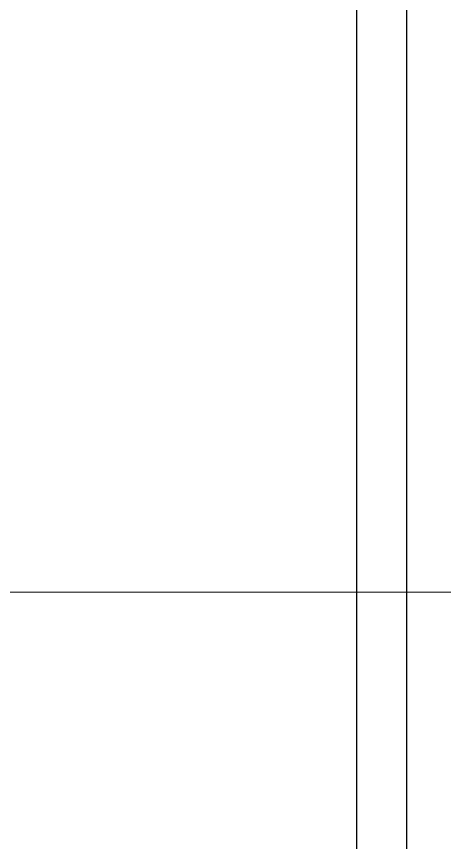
# Model space of a CAD drawing. Header units: millimetres. Extents: x -343543 to 400519, y -115663 to 104219.
# Drawn here: x -330261.6 to -330176, y 5950 to 6115 of the extents above; entities that cross this region are included whole.
import ezdxf
from ezdxf.xclip import XClip

# ---------------------------------------------------------------- set-up
doc = ezdxf.new("R2010")
doc.units = ezdxf.units.MM
doc.header["$XCLIPFRAME"] = 0
doc.linetypes.add('XREF MAT BANG TUONG XAY$0$CENTER', pattern=[50.8, 31.75, -6.35, 6.35, -6.35])
doc.layers.get('0').update_dxf_attribs({"color": 231, "lineweight": 0})
for name, color, linetype, lineweight in [('A-SYMBOLS', 10, 'Continuous', 13), ('XREF MAT BANG TUONG XAY$0$01.Xref _MB T1$0$A-FURN', 8, 'Continuous', 5), ('XREF MAT BANG TUONG XAY$0$01.Xref _MB T1$0$A-TEXT', 8, 'Continuous', 25), ('XREF MAT BANG TUONG XAY$0$A-GRID', 8, 'XREF MAT BANG TUONG XAY$0$CENTER', 15)]:
    doc.layers.add(name, color=color, linetype=linetype, lineweight=lineweight)
doc.layers.add('XREF MAT BANG TUONG XAY$0$A-FNSH', color=8, linetype='Continuous')

# ---------------------------------------------------------------- blocks, each defined once
blk = doc.blocks.new('XREF MAT BANG TUONG XAY$0$00.xref_IKIGAI_Truc')
at = {"layer": 'XREF MAT BANG TUONG XAY$0$A-GRID', "color": 8, "ltscale": 20}
blk.add_lwpolyline([(-2907.53, 6000), (42750, 6000)], dxfattribs=at)
blk = doc.blocks.new('XREF MAT BANG TUONG XAY$0$01.Xref _MB T1$0$Phong tam')
at = {"layer": 'XREF MAT BANG TUONG XAY$0$01.Xref _MB T1$0$A-FURN', "color": 8, "elevation": 0}
blk.add_lwpolyline([(-330, 3585), (-235, 3585), (-235, 2605), (-330, 2605)], close=True, dxfattribs=at)
blk = doc.blocks.new('XREF MAT BANG TUONG XAY$0$xref_IKIGAI_Cot')
at = {"layer": 'XREF MAT BANG TUONG XAY$0$A-GRID', "color": 8, "ltscale": 20}
blk.add_lwpolyline([(-2907.53, 6000), (42750, 6000)], dxfattribs=at)
blk = doc.blocks.new('01.Xref _MB T1')
at = {"color": 8}
blk.add_blockref('XREF MAT BANG TUONG XAY$0$00.xref_IKIGAI_Truc', (0.00011, 0), dxfattribs=at)
at = {"layer": 'XREF MAT BANG TUONG XAY$0$01.Xref _MB T1$0$A-TEXT', "color": 8}
blk.add_blockref('XREF MAT BANG TUONG XAY$0$01.Xref _MB T1$0$Phong tam', (8605.00011, 2999.99999), dxfattribs=at)
at = {"layer": 'XREF MAT BANG TUONG XAY$0$A-FNSH', "color": 8}
for points in [[(6820.00011, 4479.99998), (8370.00011, 4480.00014), (8370.00011, 5459.99999), (7175.00045, 5459.99999), (7175.00045, 5604.99999), (8370.00011, 5604.99999), (8370.00011, 6584.99999), (7175.00011, 6584.99999), (7175.00011, 6729.99999), (8370.00011, 6729.99999), (8370.00011, 7709.99999), (7175.0007, 7709.99999), (7175.0007, 7854.99999), (8370.00011, 7854.99999), (8370.00011, 8834.99999), (7175.00074, 8834.99999), (7175.00074, 8979.99999), (8369.99998, 8980.00015), (8369.99087, 9964.99999), (7025.00011, 9964.99999), (7025.00011, 10224.99999), (8379.98706, 10224.99999)], [(6830.00011, 4469.99998), (8380.00011, 4470.00014), (8380.00011, 5469.99999), (7185.00045, 5469.99999), (7185.00045, 5594.99999), (8380.00011, 5594.99999), (8380.00011, 6594.99999), (7185.00011, 6594.99999), (7185.00011, 6719.99999), (8380.00011, 6719.99999), (8380.00011, 7719.99999), (7185.0007, 7719.99999), (7185.0007, 7844.99999), (8380.00011, 7844.99999), (8380.00011, 8844.99999), (7185.00074, 8844.99999), (7185.00074, 8969.99999), (8380.00007, 8970.00015), (8379.99078, 9974.99999), (7035.00011, 9974.99999), (7035.00011, 10214.99999), (8379.98522, 10214.99999)]]:
    blk.add_lwpolyline(points, dxfattribs=at)
at = {"color": 8}
ref = blk.add_blockref('XREF MAT BANG TUONG XAY$0$xref_IKIGAI_Cot', (-0.00927, -0.00001), dxfattribs=at)
XClip(ref).set_block_clipping_path([(-1610.3425959283, -2225.6693134198), (41829.1295208634, 21555.8819575264)])

msp = doc.modelspace()

# ---------------------------------------------------------------- block references
at = {"layer": 'A-SYMBOLS'}
msp.add_blockref('01.Xref _MB T1', (-338563.48, 0), dxfattribs=at)

doc.saveas('drawing.dxf')
